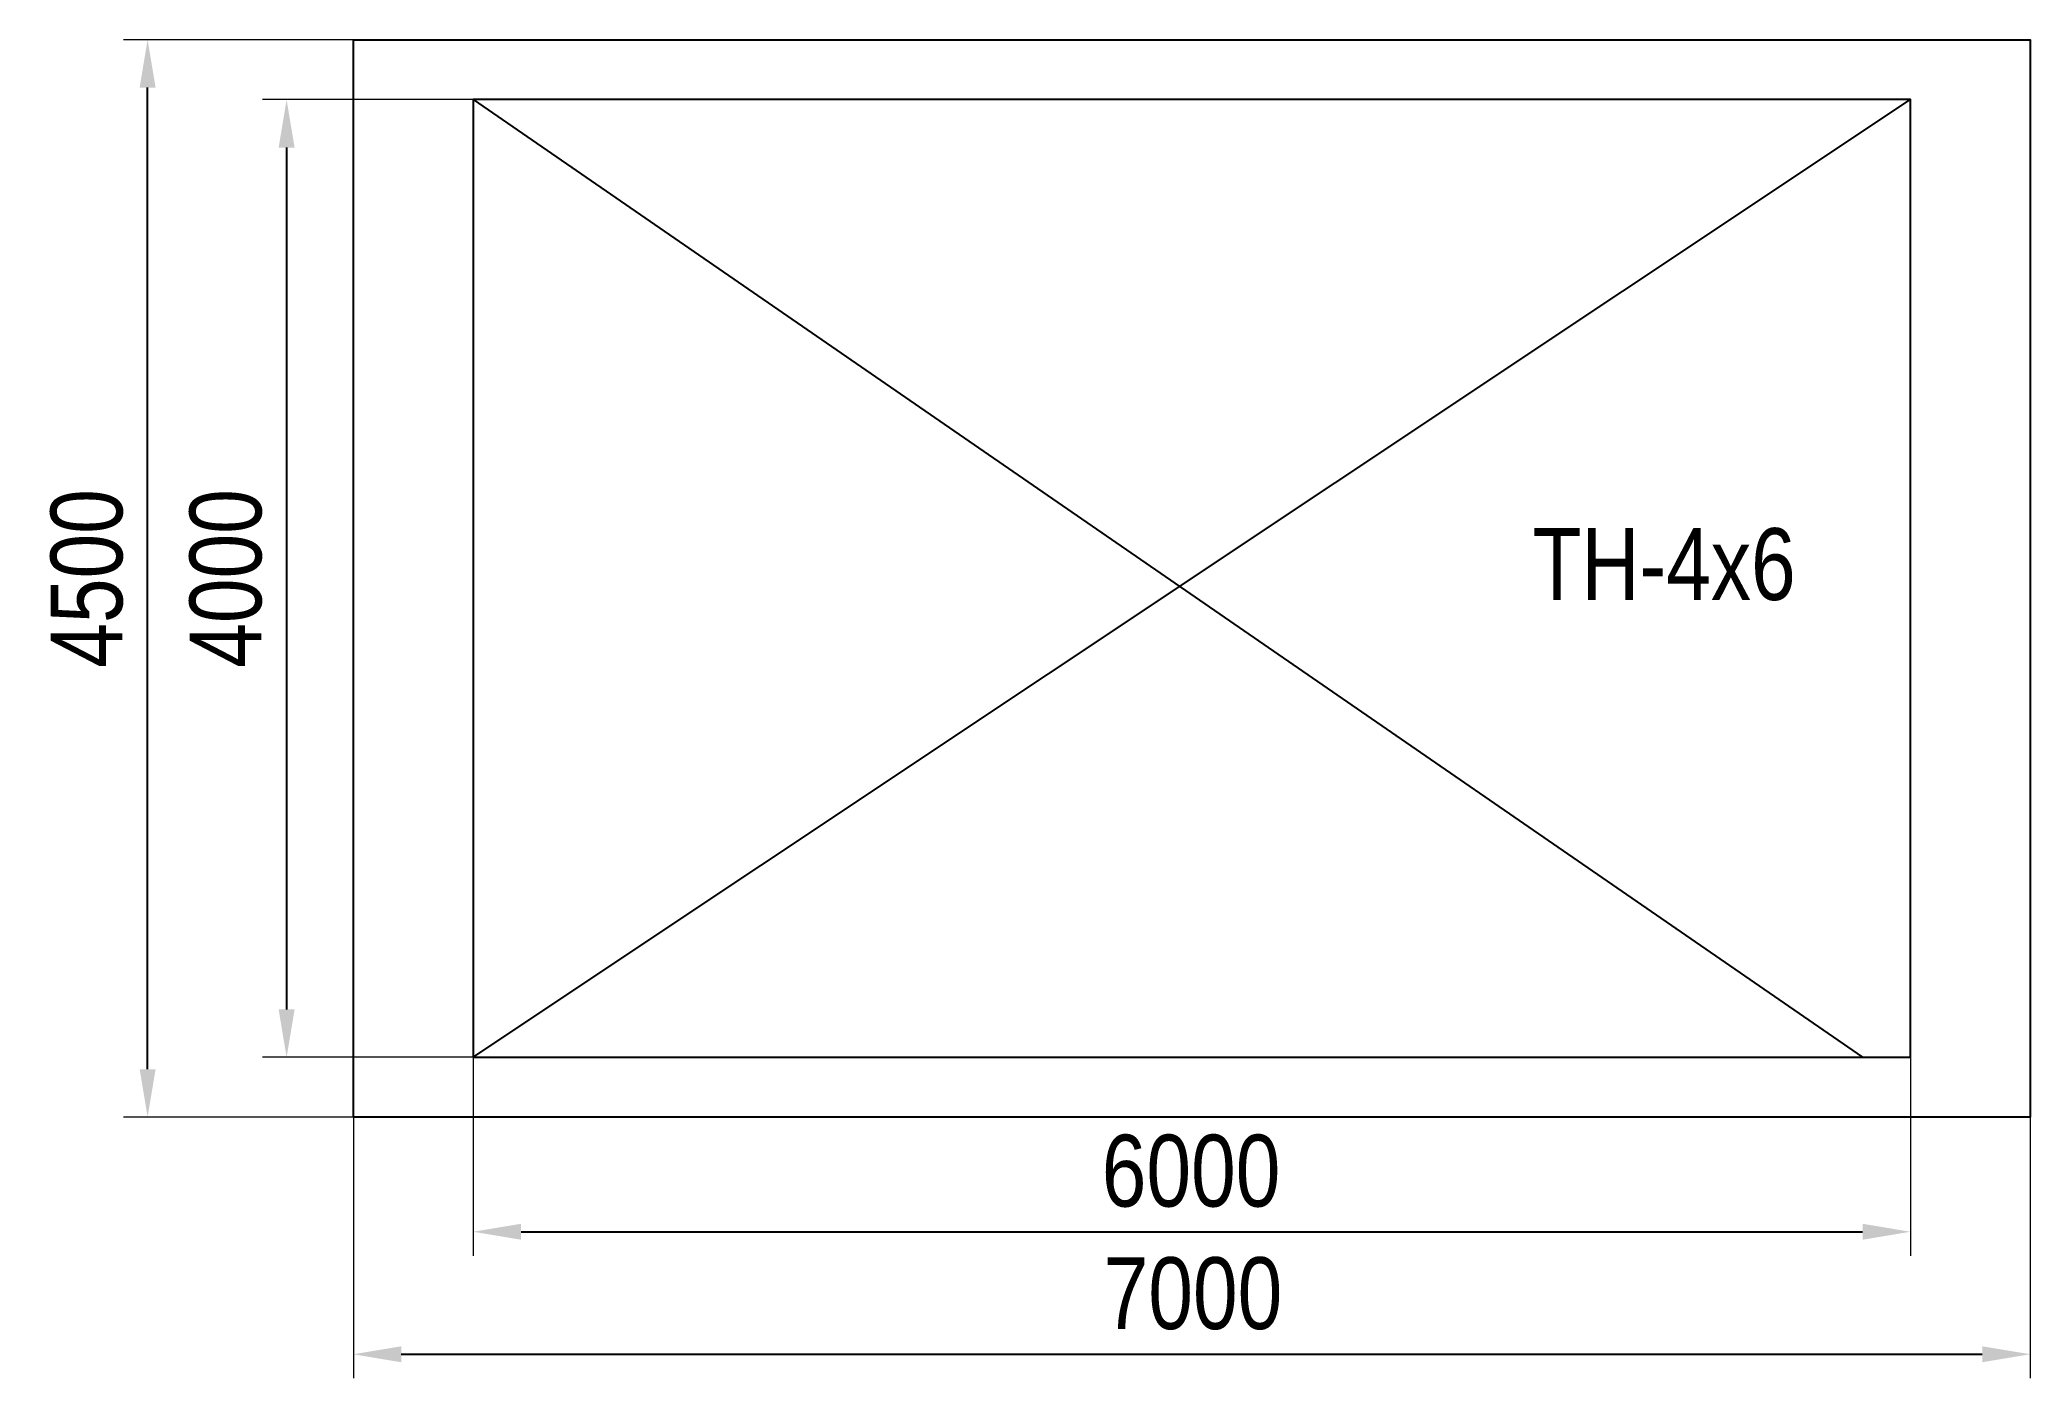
# Model space of a CAD drawing. Header units: millimetres. Extents: x -426 to 7883, y 185 to 5776.
import ezdxf

# ---------------------------------------------------------------- set-up
doc = ezdxf.new("R2010")
doc.units = ezdxf.units.MM
for name, color, linetype in [('DIKOM_АРТИКУЛ', 7, 'Continuous'), ('DIKOM_ОБЪЕКТ', 7, 'Continuous'), ('DIKOM_РАЗМЕР_ОБЪЕКТА', 7, 'Continuous')]:
    doc.layers.add(name, color=color, linetype=linetype)
doc.styles.add('style1', font='arial.ttf', dxfattribs={"width": 0.8})
doc.dimstyles.new('1-50', dxfattribs={"dimtxt": 300, "dimasz": 200, "dimexe": 100, "dimexo": 0, "dimgap": 100, "dimtad": 1, "dimdec": 0, "dimtxsty": 'style1', "dimcen": 0, "dimclrd": 7, "dimclre": 7, "dimadec": 1, "dimazin": 2, "dimtfac": 1, "dimtdec": 0, "dimtmove": 0, "dimatfit": 3, "dimfxl": 0, "dimlwd": 25, "dimlwe": 18, "dimarcsym": 0})

# ---------------------------------------------------------------- blocks, each defined once
blk = doc.blocks.new('*D58')
at = {"layer": 'Defpoints', "color": 0, "transparency": 16777216}
for p in [(1382.7, 5526.2), (604, 1526.2), (1382.7, 1526.2)]:
    blk.add_point(p, dxfattribs=at)
at = {"layer": 'DIKOM_РАЗМЕР_ОБЪЕКТА', "color": 7, "lineweight": 18, "transparency": 16777216}
for p, q in [((1382.7, 5526.2), (504, 5526.2)), ((1382.7, 1526.2), (504, 1526.2))]:
    blk.add_line(p, q, dxfattribs=at)
at = {"layer": 'DIKOM_РАЗМЕР_ОБЪЕКТА', "color": 7, "lineweight": 25, "transparency": 16777216}
blk.add_line((604, 5326.2), (604, 1726.2), dxfattribs=at)
at = {"layer": 'DIKOM_РАЗМЕР_ОБЪЕКТА', "color": 7, "transparency": 16777216}
for points in [[(570.7, 5326.2), (637.4, 5326.2), (604, 5526.2)], [(570.7, 1726.2), (637.4, 1726.2), (604, 1526.2)]]:
    blk.add_solid(points, dxfattribs=at)
at = {"layer": 'DIKOM_РАЗМЕР_ОБЪЕКТА', "color": 0, "transparency": 16777216, "insert": (350.9, 3526.2), "char_height": 300, "attachment_point": 5, "rotation": 90, "style": 'style1'}
blk.add_mtext('4000', dxfattribs=at)
blk = doc.blocks.new('*D59')
at = {"layer": 'Defpoints', "color": 0, "transparency": 16777216}
for p in [(1382.7, 1526.2), (7382.7, 1526.2), (7382.7, 797.2)]:
    blk.add_point(p, dxfattribs=at)
at = {"layer": 'DIKOM_РАЗМЕР_ОБЪЕКТА', "color": 7, "lineweight": 18, "transparency": 16777216}
for p, q in [((1382.7, 1526.2), (1382.7, 697.2)), ((7382.7, 1526.2), (7382.7, 697.2))]:
    blk.add_line(p, q, dxfattribs=at)
at = {"layer": 'DIKOM_РАЗМЕР_ОБЪЕКТА', "color": 7, "lineweight": 25, "transparency": 16777216}
blk.add_line((1582.7, 797.2), (7182.7, 797.2), dxfattribs=at)
at = {"layer": 'DIKOM_РАЗМЕР_ОБЪЕКТА', "color": 7, "transparency": 16777216}
for points in [[(1582.7, 830.6), (1582.7, 763.9), (1382.7, 797.2)], [(7182.7, 830.6), (7182.7, 763.9), (7382.7, 797.2)]]:
    blk.add_solid(points, dxfattribs=at)
at = {"layer": 'DIKOM_РАЗМЕР_ОБЪЕКТА', "color": 0, "transparency": 16777216, "insert": (4379.7, 1050.4), "char_height": 300, "attachment_point": 5, "style": 'style1'}
blk.add_mtext('6000', dxfattribs=at)
blk = doc.blocks.new('*D60')
at = {"layer": 'Defpoints', "color": 0, "transparency": 16777216}
for p in [(23.7, 5776.2), (882.7, 5776.2), (882.7, 1276.2)]:
    blk.add_point(p, dxfattribs=at)
at = {"layer": 'DIKOM_РАЗМЕР_ОБЪЕКТА', "color": 7, "lineweight": 18, "transparency": 16777216}
for p, q in [((882.7, 5776.2), (-76.3, 5776.2)), ((882.7, 1276.2), (-76.3, 1276.2))]:
    blk.add_line(p, q, dxfattribs=at)
at = {"layer": 'DIKOM_РАЗМЕР_ОБЪЕКТА', "color": 7, "lineweight": 25, "transparency": 16777216}
blk.add_line((23.7, 1476.2), (23.7, 5576.2), dxfattribs=at)
at = {"layer": 'DIKOM_РАЗМЕР_ОБЪЕКТА', "color": 7, "transparency": 16777216}
for points in [[(-9.6, 5576.2), (57.1, 5576.2), (23.7, 5776.2)], [(-9.6, 1476.2), (57.1, 1476.2), (23.7, 1276.2)]]:
    blk.add_solid(points, dxfattribs=at)
at = {"layer": 'DIKOM_РАЗМЕР_ОБЪЕКТА', "color": 0, "transparency": 16777216, "insert": (-229.4, 3526.2), "char_height": 300, "attachment_point": 5, "rotation": 90, "style": 'style1'}
blk.add_mtext('4500', dxfattribs=at)
blk = doc.blocks.new('*D61')
at = {"layer": 'Defpoints', "color": 0, "transparency": 16777216}
for p in [(882.7, 1276.2), (7882.7, 1276.2), (7882.7, 285.5)]:
    blk.add_point(p, dxfattribs=at)
at = {"layer": 'DIKOM_РАЗМЕР_ОБЪЕКТА', "color": 7, "lineweight": 18, "transparency": 16777216}
for p, q in [((882.7, 1276.2), (882.7, 185.5)), ((7882.7, 1276.2), (7882.7, 185.5))]:
    blk.add_line(p, q, dxfattribs=at)
at = {"layer": 'DIKOM_РАЗМЕР_ОБЪЕКТА', "color": 7, "lineweight": 25, "transparency": 16777216}
blk.add_line((1082.7, 285.5), (7682.7, 285.5), dxfattribs=at)
at = {"layer": 'DIKOM_РАЗМЕР_ОБЪЕКТА', "color": 7, "transparency": 16777216}
for points in [[(1082.7, 318.8), (1082.7, 252.2), (882.7, 285.5)], [(7682.7, 318.8), (7682.7, 252.2), (7882.7, 285.5)]]:
    blk.add_solid(points, dxfattribs=at)
at = {"layer": 'DIKOM_РАЗМЕР_ОБЪЕКТА', "color": 0, "transparency": 16777216, "insert": (4387.7, 538.7), "char_height": 300, "attachment_point": 5, "style": 'style1'}
blk.add_mtext('7000', dxfattribs=at)

msp = doc.modelspace()

# ---------------------------------------------------------------- linework, layer by layer
at = {"layer": 'DIKOM_ОБЪЕКТ'}
for points in [[(882.7, 5776.2), (7882.7, 5776.2), (7882.7, 1276.2), (882.7, 1276.2)], [(1382.7, 1526.2), (7382.7, 1526.2), (7382.7, 5526.2), (1382.7, 5526.2)]]:
    msp.add_lwpolyline(points, close=True, dxfattribs=at)
for points in [[(1382.7, 1526.2), (7382.7, 5526.2)], [(1382.7, 5526.2), (7182.7, 1526.2)]]:
    msp.add_lwpolyline(points, dxfattribs=at)

# ---------------------------------------------------------------- texts
at = {"layer": 'DIKOM_АРТИКУЛ', "color": 7, "insert": (5804.7, 3736.2), "char_height": 300, "width": 5405.477, "attachment_point": 1, "style": 'style1'}
msp.add_mtext('ТН-4x6', dxfattribs=at)

# ---------------------------------------------------------------- dimensions: what is measured, and where the dimension line sits
at = {"layer": 'DIKOM_РАЗМЕР_ОБЪЕКТА'}
for base, p1, p2, picture, middle in [((23.7, 5776.2), (882.7, 1276.2), (882.7, 5776.2), '*D60', (23.7, 3526.2)), ((604, 1526.2), (1382.7, 5526.2), (1382.7, 1526.2), '*D58', (604, 3526.2))]:
    dim = msp.add_linear_dim(base=base, p1=p1, p2=p2, angle=90, dimstyle='1-50', dxfattribs=at)
    dim.commit()
    dim.dimension.update_dxf_attribs({"geometry": picture, "text_midpoint": middle, "dimtype": 160})
for base, p1, p2, picture, middle in [((7382.7, 797.2), (1382.7, 1526.2), (7382.7, 1526.2), '*D59', (4379.7, 797.2)), ((7882.7, 285.5), (882.7, 1276.2), (7882.7, 1276.2), '*D61', (4387.7, 285.5))]:
    dim = msp.add_linear_dim(base=base, p1=p1, p2=p2, dimstyle='1-50', dxfattribs=at)
    dim.commit()
    dim.dimension.update_dxf_attribs({"geometry": picture, "text_midpoint": middle, "dimtype": 160})

doc.saveas('drawing.dxf')
